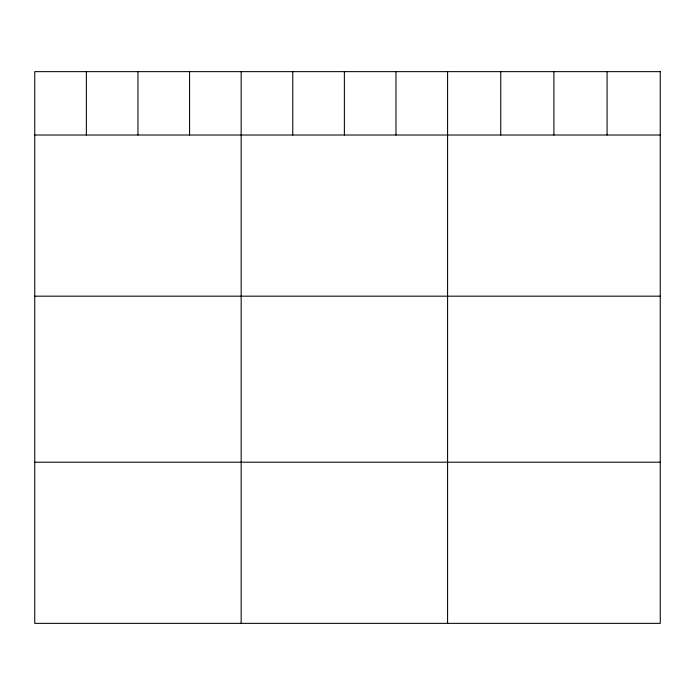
<?xml version="1.0" encoding="UTF-8"?>
<svg xmlns="http://www.w3.org/2000/svg" width="695" height="695" viewBox="0 0 695 695"><rect width="100%" height="100%" fill="white"/><g stroke="black" fill="none" stroke-linecap="round" stroke-linejoin="round"><path stroke-width="1.04" d="M34.75 135.021L660.25 135.021M34.75 296.174L660.25 296.174M34.75 462.201L660.25 462.201M607.082 71.646L607.082 135.021M553.915 71.646L553.915 135.021M500.748 71.646L500.748 135.021M447.58 71.646L447.58 623.354M395.976 71.646L395.976 135.021M344.373 71.646L344.373 135.021M292.769 71.646L292.769 135.021M241.165 71.646L241.165 623.354M189.561 71.646L189.561 135.021M137.958 71.646L137.958 135.021M86.354 71.646L86.354 135.021M660.25 71.646L34.75 71.646L34.75 623.354L660.25 623.354L660.25 71.646"/></g></svg>
